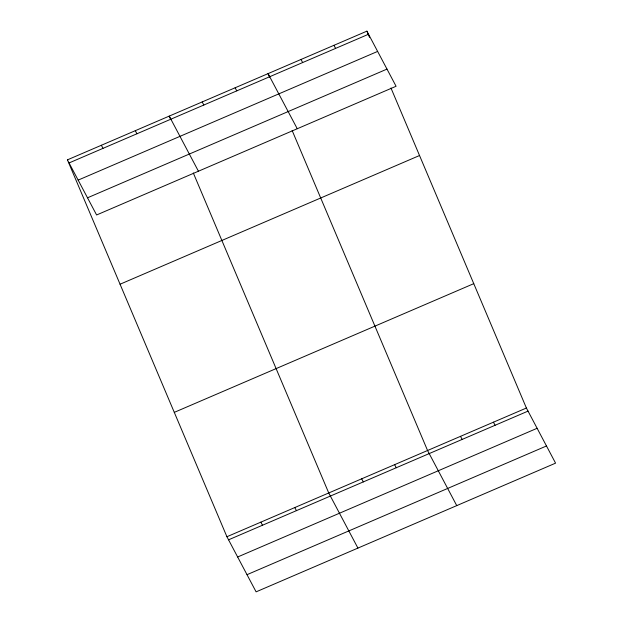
<?xml version="1.0" encoding="UTF-8"?>
<svg xmlns="http://www.w3.org/2000/svg" width="623" height="623" viewBox="0 0 623 623"><rect width="100%" height="100%" fill="white"/><g stroke="black" fill="none" stroke-linecap="round" stroke-linejoin="round"><path stroke-width="0.93" d="M67.424 159.854L366.9 31.15L396.08 86.27L96.604 214.974L67.424 159.854L226.92 536.73L256.1 591.85L555.576 463.146L526.396 408.026L390.964 88.007M69.06 162.946L368.536 34.242M78.148 180.117L377.624 51.413M87.516 197.803L386.992 69.098M120.052 284.228L419.536 155.516M174.284 412.364L473.76 283.66M226.92 536.73L526.396 408.026M228.555 539.822L528.031 411.118M237.643 556.993L537.119 428.289M247.012 574.679L546.488 445.975M333.959 45.308L335.595 48.399M493.455 422.184L495.09 425.275M301.01 59.465L302.653 62.557M460.506 436.341L462.149 439.433M297.257 128.743L268.069 73.623L269.572 77.174M456.752 505.619L427.565 450.499L292.132 130.48M235.128 87.781L236.763 90.872M394.624 464.657L396.259 467.748M202.187 101.938L203.822 105.03M361.683 478.814L363.318 481.906M198.426 171.216L169.246 116.096L170.749 119.647M357.921 548.092L328.742 492.972L193.301 172.953M135.3 130.682L136.943 133.774M294.796 507.558L296.439 510.65M101.362 145.268L102.997 148.36M260.858 522.144L262.493 525.236M366.9 31.15L369.532 37.372"/></g></svg>
